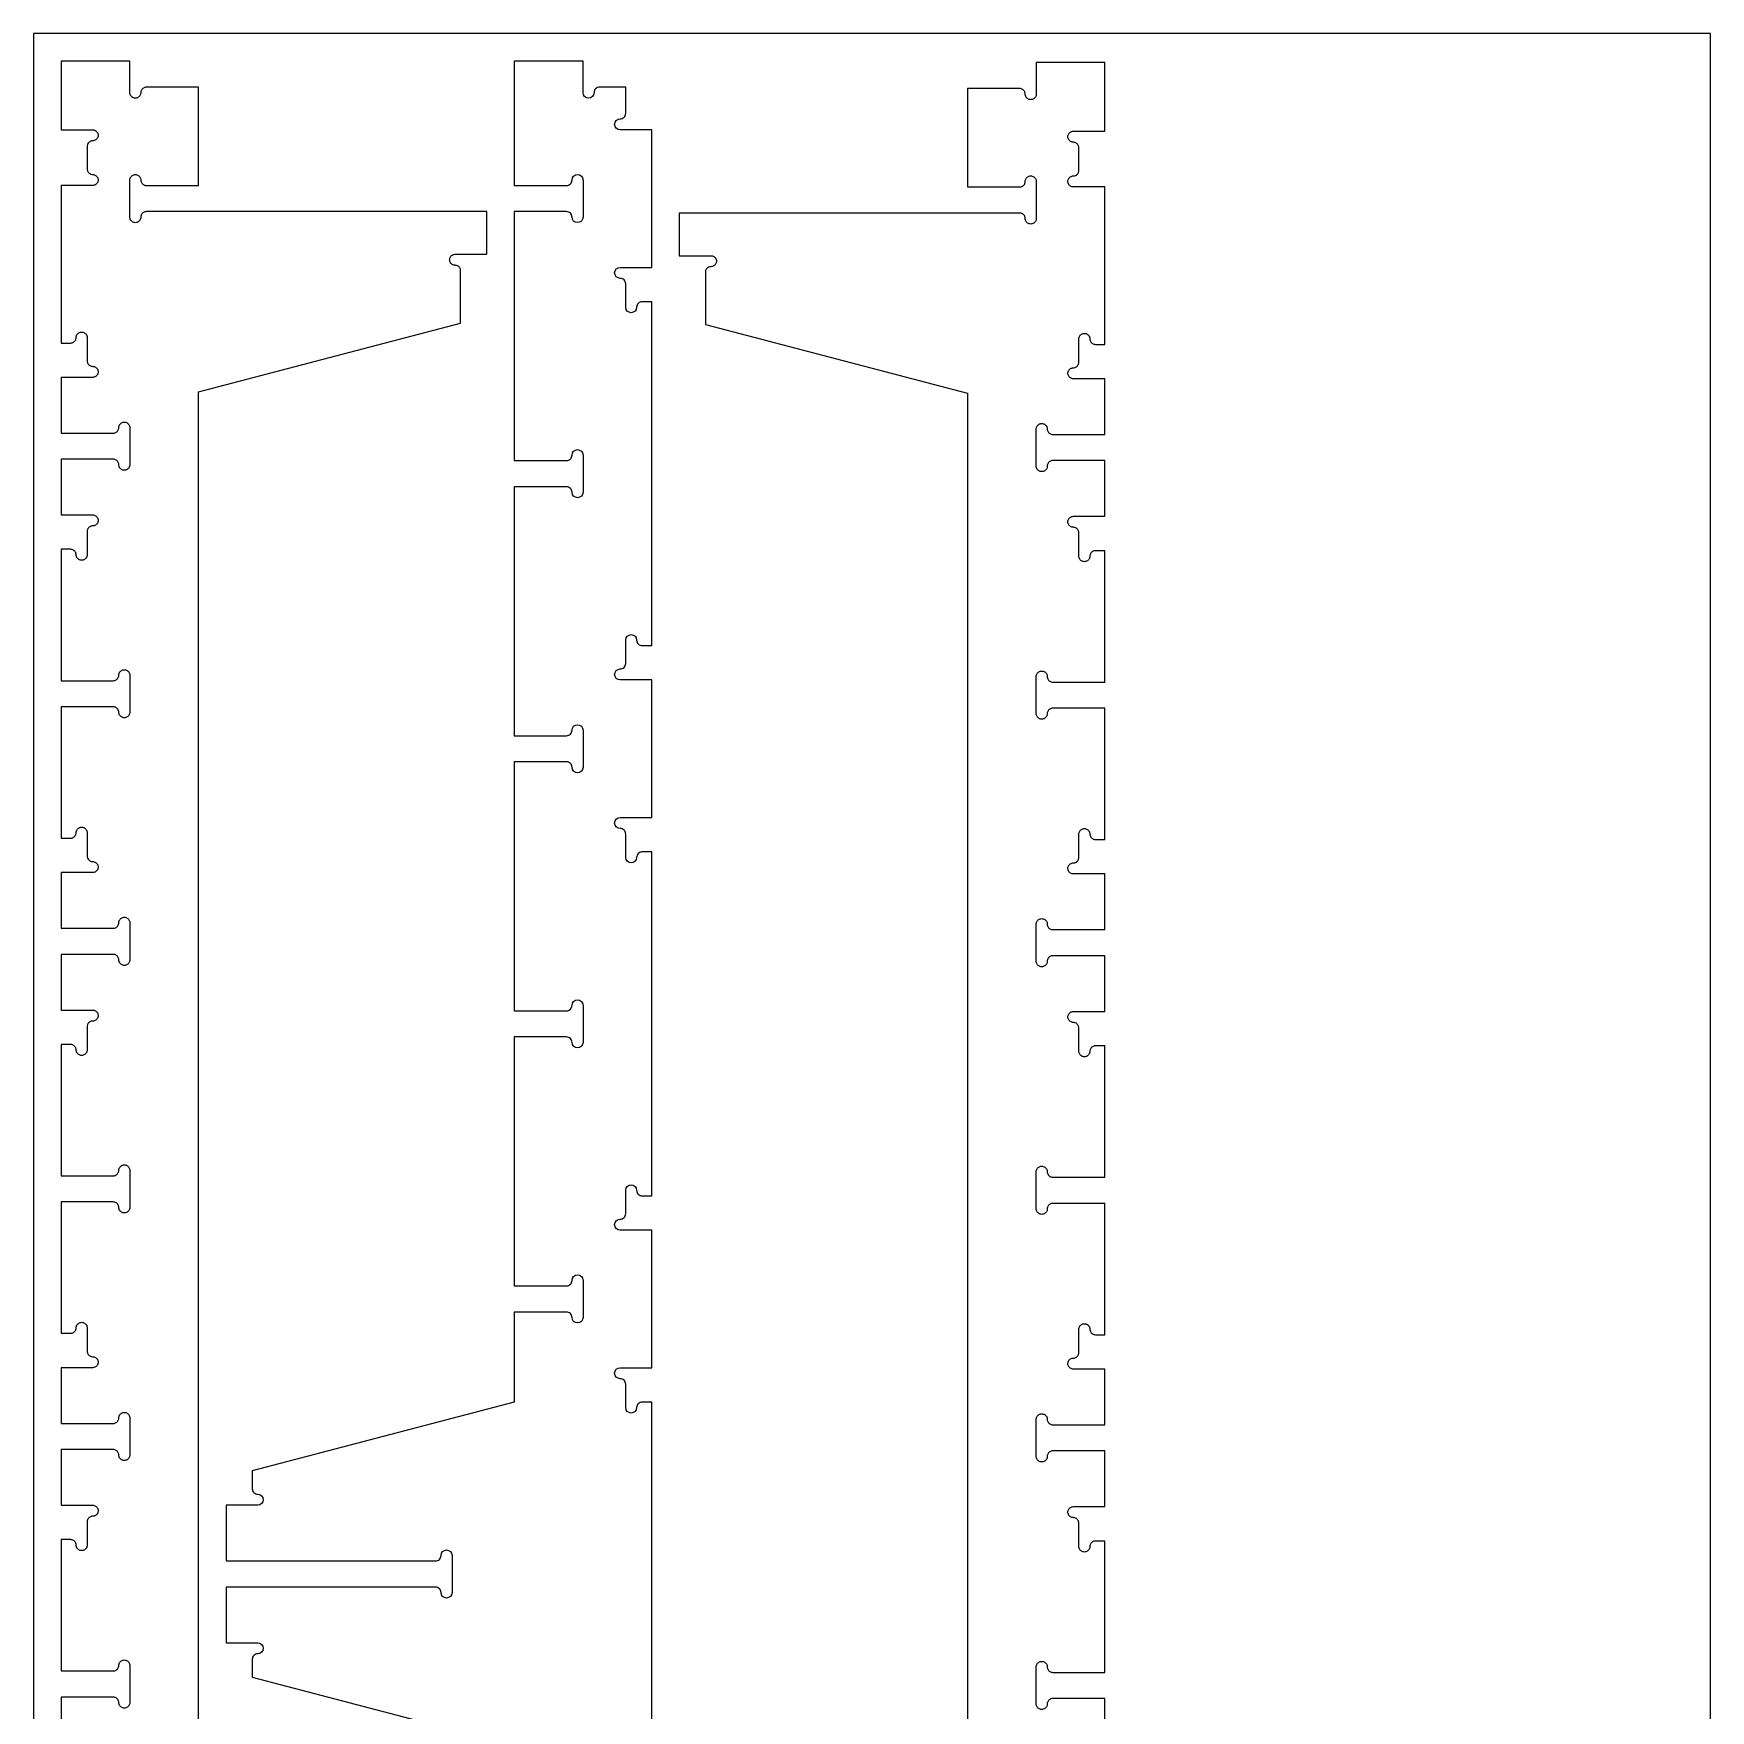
# Model space of a CAD drawing. Header units: inches. Extents: x -333 to -49, y -1653 to -1438.
# Drawn here: x -97.22 to -49.22, y -1486.43 to -1438.43 of the extents above; entities that cross this region are included whole.
import ezdxf

# ---------------------------------------------------------------- set-up
doc = ezdxf.new("R2010")
doc.units = ezdxf.units.IN
doc.header["$MEASUREMENT"] = 0
doc.layers.add('000_NOTES', color=6, linetype='Continuous')
doc.layers.add('CUT_THRU', color=7, linetype='Continuous')

msp = doc.modelspace()

# ---------------------------------------------------------------- linework, layer by layer
at = {"layer": 'CUT_THRU'}
for points in [[(-92.496, -1508.484), (-92.496, -1448.681), (-84.996, -1446.713), (-84.996, -1445.217), (-84.998, -1445.194), (-85.002, -1445.172), (-85.01, -1445.151), (-85.021, -1445.131), (-85.034, -1445.114), (-85.05, -1445.098), (-85.068, -1445.084), (-85.088, -1445.073), (-85.109, -1445.066), (-85.131, -1445.061), (-85.153, -1445.059), (-85.176, -1445.058), (-85.198, -1445.053), (-85.219, -1445.045), (-85.239, -1445.034), (-85.257, -1445.021), (-85.272, -1445.005), (-85.286, -1444.987), (-85.297, -1444.967), (-85.304, -1444.946), (-85.309, -1444.924), (-85.311, -1444.902), (-85.309, -1444.879), (-85.304, -1444.857), (-85.297, -1444.836), (-85.286, -1444.817), (-85.272, -1444.799), (-85.257, -1444.783), (-85.239, -1444.769), (-85.219, -1444.758), (-85.198, -1444.751), (-85.176, -1444.746), (-85.153, -1444.744), (-84.248, -1444.744), (-84.248, -1443.524), (-93.992, -1443.524), (-94.014, -1443.525), (-94.036, -1443.53), (-94.057, -1443.538), (-94.077, -1443.549), (-94.095, -1443.562), (-94.111, -1443.578), (-94.124, -1443.596), (-94.135, -1443.616), (-94.143, -1443.637), (-94.148, -1443.659), (-94.149, -1443.681), (-94.151, -1443.704), (-94.156, -1443.726), (-94.164, -1443.747), (-94.174, -1443.766), (-94.188, -1443.784), (-94.204, -1443.8), (-94.222, -1443.814), (-94.242, -1443.824), (-94.263, -1443.832), (-94.285, -1443.837), (-94.307, -1443.839), (-94.329, -1443.837), (-94.351, -1443.832), (-94.372, -1443.824), (-94.392, -1443.814), (-94.41, -1443.8), (-94.426, -1443.784), (-94.439, -1443.766), (-94.45, -1443.747), (-94.458, -1443.726), (-94.463, -1443.704), (-94.464, -1443.681), (-94.464, -1442.618), (-94.463, -1442.596), (-94.458, -1442.574), (-94.45, -1442.553), (-94.439, -1442.533), (-94.426, -1442.515), (-94.41, -1442.499), (-94.392, -1442.486), (-94.372, -1442.475), (-94.351, -1442.467), (-94.329, -1442.462), (-94.307, -1442.461), (-94.285, -1442.462), (-94.263, -1442.467), (-94.242, -1442.475), (-94.222, -1442.486), (-94.204, -1442.499), (-94.188, -1442.515), (-94.174, -1442.533), (-94.164, -1442.553), (-94.156, -1442.574), (-94.151, -1442.596), (-94.149, -1442.618), (-94.148, -1442.641), (-94.143, -1442.663), (-94.135, -1442.684), (-94.124, -1442.703), (-94.111, -1442.721), (-94.095, -1442.737), (-94.077, -1442.751), (-94.057, -1442.761), (-94.036, -1442.769), (-94.014, -1442.774), (-93.992, -1442.776), (-92.496, -1442.776), (-92.496, -1439.961), (-93.992, -1439.961), (-94.014, -1439.962), (-94.036, -1439.967), (-94.057, -1439.975), (-94.077, -1439.986), (-94.095, -1439.999), (-94.111, -1440.015), (-94.124, -1440.033), (-94.135, -1440.053), (-94.143, -1440.074), (-94.148, -1440.096), (-94.149, -1440.118), (-94.151, -1440.141), (-94.156, -1440.163), (-94.164, -1440.184), (-94.174, -1440.203), (-94.188, -1440.221), (-94.204, -1440.237), (-94.222, -1440.251), (-94.242, -1440.261), (-94.263, -1440.269), (-94.285, -1440.274), (-94.307, -1440.276), (-94.329, -1440.274), (-94.351, -1440.269), (-94.372, -1440.261), (-94.392, -1440.251), (-94.41, -1440.237), (-94.426, -1440.221), (-94.439, -1440.203), (-94.45, -1440.184), (-94.458, -1440.163), (-94.463, -1440.141), (-94.464, -1440.118), (-94.464, -1439.213), (-96.433, -1439.213), (-96.433, -1441.181), (-95.527, -1441.181), (-95.505, -1441.183), (-95.483, -1441.188), (-95.462, -1441.195), (-95.442, -1441.206), (-95.424, -1441.22), (-95.408, -1441.236), (-95.395, -1441.254), (-95.384, -1441.273), (-95.376, -1441.294), (-95.372, -1441.316), (-95.37, -1441.339), (-95.372, -1441.361), (-95.376, -1441.383), (-95.384, -1441.404), (-95.395, -1441.424), (-95.408, -1441.442), (-95.424, -1441.458), (-95.442, -1441.471), (-95.462, -1441.482), (-95.483, -1441.49), (-95.505, -1441.495), (-95.527, -1441.496), (-95.55, -1441.498), (-95.572, -1441.503), (-95.593, -1441.51), (-95.613, -1441.521), (-95.631, -1441.535), (-95.646, -1441.551), (-95.66, -1441.568), (-95.671, -1441.588), (-95.679, -1441.609), (-95.683, -1441.631), (-95.685, -1441.654), (-95.685, -1442.303), (-95.683, -1442.326), (-95.679, -1442.348), (-95.671, -1442.369), (-95.66, -1442.388), (-95.646, -1442.406), (-95.631, -1442.422), (-95.613, -1442.436), (-95.593, -1442.446), (-95.572, -1442.454), (-95.55, -1442.459), (-95.527, -1442.461), (-95.505, -1442.462), (-95.483, -1442.467), (-95.462, -1442.475), (-95.442, -1442.486), (-95.424, -1442.499), (-95.408, -1442.515), (-95.395, -1442.533), (-95.384, -1442.553), (-95.376, -1442.574), (-95.372, -1442.596), (-95.37, -1442.618), (-95.372, -1442.641), (-95.376, -1442.663), (-95.384, -1442.684), (-95.395, -1442.703), (-95.408, -1442.721), (-95.424, -1442.737), (-95.442, -1442.751), (-95.462, -1442.761), (-95.483, -1442.769), (-95.505, -1442.774), (-95.527, -1442.776), (-96.433, -1442.776), (-96.433, -1447.284), (-96.157, -1447.284), (-96.135, -1447.282), (-96.113, -1447.277), (-96.092, -1447.269), (-96.072, -1447.259), (-96.054, -1447.245), (-96.038, -1447.229), (-96.025, -1447.211), (-96.014, -1447.191), (-96.006, -1447.17), (-96.001, -1447.148), (-96, -1447.126), (-95.998, -1447.104), (-95.993, -1447.082), (-95.986, -1447.061), (-95.975, -1447.041), (-95.961, -1447.023), (-95.945, -1447.007), (-95.928, -1446.994), (-95.908, -1446.983), (-95.887, -1446.975), (-95.865, -1446.97), (-95.842, -1446.969), (-95.82, -1446.97), (-95.798, -1446.975), (-95.777, -1446.983), (-95.757, -1446.994), (-95.739, -1447.007), (-95.723, -1447.023), (-95.71, -1447.041), (-95.699, -1447.061), (-95.691, -1447.082), (-95.686, -1447.104), (-95.685, -1447.126), (-95.685, -1447.795), (-95.683, -1447.818), (-95.679, -1447.84), (-95.671, -1447.861), (-95.66, -1447.881), (-95.646, -1447.898), (-95.631, -1447.914), (-95.613, -1447.928), (-95.593, -1447.939), (-95.572, -1447.946), (-95.55, -1447.951), (-95.527, -1447.953), (-95.505, -1447.954), (-95.483, -1447.959), (-95.462, -1447.967), (-95.442, -1447.978), (-95.424, -1447.991), (-95.408, -1448.007), (-95.395, -1448.025), (-95.384, -1448.045), (-95.376, -1448.066), (-95.372, -1448.088), (-95.37, -1448.11), (-95.372, -1448.133), (-95.376, -1448.155), (-95.384, -1448.176), (-95.395, -1448.195), (-95.408, -1448.213), (-95.424, -1448.229), (-95.442, -1448.243), (-95.462, -1448.254), (-95.483, -1448.261), (-95.505, -1448.266), (-95.527, -1448.268), (-96.433, -1448.268), (-96.433, -1449.862), (-94.937, -1449.862), (-94.914, -1449.861), (-94.892, -1449.856), (-94.871, -1449.848), (-94.852, -1449.837), (-94.834, -1449.824), (-94.818, -1449.808), (-94.804, -1449.79), (-94.794, -1449.77), (-94.786, -1449.749), (-94.781, -1449.727), (-94.779, -1449.705), (-94.778, -1449.682), (-94.773, -1449.66), (-94.765, -1449.639), (-94.754, -1449.62), (-94.741, -1449.602), (-94.725, -1449.586), (-94.707, -1449.572), (-94.687, -1449.562), (-94.666, -1449.554), (-94.644, -1449.549), (-94.622, -1449.547), (-94.599, -1449.549), (-94.578, -1449.554), (-94.556, -1449.562), (-94.537, -1449.572), (-94.519, -1449.586), (-94.503, -1449.602), (-94.489, -1449.62), (-94.479, -1449.639), (-94.471, -1449.66), (-94.466, -1449.682), (-94.464, -1449.705), (-94.464, -1450.768), (-94.466, -1450.79), (-94.471, -1450.812), (-94.479, -1450.833), (-94.489, -1450.853), (-94.503, -1450.871), (-94.519, -1450.887), (-94.537, -1450.9), (-94.556, -1450.911), (-94.578, -1450.919), (-94.599, -1450.924), (-94.622, -1450.925), (-94.644, -1450.924), (-94.666, -1450.919), (-94.687, -1450.911), (-94.707, -1450.9), (-94.725, -1450.887), (-94.741, -1450.871), (-94.754, -1450.853), (-94.765, -1450.833), (-94.773, -1450.812), (-94.778, -1450.79), (-94.779, -1450.768), (-94.781, -1450.745), (-94.786, -1450.723), (-94.794, -1450.702), (-94.804, -1450.683), (-94.818, -1450.665), (-94.834, -1450.649), (-94.852, -1450.635), (-94.871, -1450.625), (-94.892, -1450.617), (-94.914, -1450.612), (-94.937, -1450.61), (-96.433, -1450.61), (-96.433, -1452.205), (-95.527, -1452.205), (-95.505, -1452.206), (-95.483, -1452.211), (-95.462, -1452.219), (-95.442, -1452.23), (-95.424, -1452.243), (-95.408, -1452.259), (-95.395, -1452.277), (-95.384, -1452.297), (-95.376, -1452.318), (-95.372, -1452.34), (-95.37, -1452.362), (-95.372, -1452.385), (-95.376, -1452.407), (-95.384, -1452.428), (-95.395, -1452.447), (-95.408, -1452.465), (-95.424, -1452.481), (-95.442, -1452.495), (-95.462, -1452.506), (-95.483, -1452.513), (-95.505, -1452.518), (-95.527, -1452.52), (-95.55, -1452.521), (-95.572, -1452.526), (-95.593, -1452.534), (-95.613, -1452.545), (-95.631, -1452.558), (-95.646, -1452.574), (-95.66, -1452.592), (-95.671, -1452.612), (-95.679, -1452.633), (-95.683, -1452.655), (-95.685, -1452.677), (-95.685, -1453.347), (-95.686, -1453.369), (-95.691, -1453.391), (-95.699, -1453.412), (-95.71, -1453.432), (-95.723, -1453.45), (-95.739, -1453.466), (-95.757, -1453.479), (-95.777, -1453.49), (-95.798, -1453.498), (-95.82, -1453.502), (-95.842, -1453.504), (-95.865, -1453.502), (-95.887, -1453.498), (-95.908, -1453.49), (-95.928, -1453.479), (-95.945, -1453.466), (-95.961, -1453.45), (-95.975, -1453.432), (-95.986, -1453.412), (-95.993, -1453.391), (-95.998, -1453.369), (-96, -1453.347), (-96.001, -1453.324), (-96.006, -1453.302), (-96.014, -1453.281), (-96.025, -1453.261), (-96.038, -1453.243), (-96.054, -1453.228), (-96.072, -1453.214), (-96.092, -1453.203), (-96.113, -1453.195), (-96.135, -1453.191), (-96.157, -1453.189), (-96.433, -1453.189), (-96.433, -1456.949), (-94.937, -1456.949), (-94.914, -1456.947), (-94.892, -1456.943), (-94.871, -1456.935), (-94.852, -1456.924), (-94.834, -1456.91), (-94.818, -1456.895), (-94.804, -1456.877), (-94.794, -1456.857), (-94.786, -1456.836), (-94.781, -1456.814), (-94.779, -1456.791), (-94.778, -1456.769), (-94.773, -1456.747), (-94.765, -1456.726), (-94.754, -1456.706), (-94.741, -1456.688), (-94.725, -1456.672), (-94.707, -1456.659), (-94.687, -1456.648), (-94.666, -1456.64), (-94.644, -1456.636), (-94.622, -1456.634), (-94.599, -1456.636), (-94.578, -1456.64), (-94.556, -1456.648), (-94.537, -1456.659), (-94.519, -1456.672), (-94.503, -1456.688), (-94.489, -1456.706), (-94.479, -1456.726), (-94.471, -1456.747), (-94.466, -1456.769), (-94.464, -1456.791), (-94.464, -1457.854), (-94.466, -1457.877), (-94.471, -1457.899), (-94.479, -1457.92), (-94.489, -1457.94), (-94.503, -1457.958), (-94.519, -1457.973), (-94.537, -1457.987), (-94.556, -1457.998), (-94.578, -1458.006), (-94.599, -1458.01), (-94.622, -1458.012), (-94.644, -1458.01), (-94.666, -1458.006), (-94.687, -1457.998), (-94.707, -1457.987), (-94.725, -1457.973), (-94.741, -1457.958), (-94.754, -1457.94), (-94.765, -1457.92), (-94.773, -1457.899), (-94.778, -1457.877), (-94.779, -1457.854), (-94.781, -1457.832), (-94.786, -1457.81), (-94.794, -1457.789), (-94.804, -1457.769), (-94.818, -1457.751), (-94.834, -1457.735), (-94.852, -1457.722), (-94.871, -1457.711), (-94.892, -1457.703), (-94.914, -1457.699), (-94.937, -1457.697), (-96.433, -1457.697), (-96.433, -1461.457), (-96.157, -1461.457), (-96.135, -1461.455), (-96.113, -1461.45), (-96.092, -1461.443), (-96.072, -1461.432), (-96.054, -1461.418), (-96.038, -1461.402), (-96.025, -1461.384), (-96.014, -1461.365), (-96.006, -1461.344), (-96.001, -1461.322), (-96, -1461.299), (-95.998, -1461.277), (-95.993, -1461.255), (-95.986, -1461.234), (-95.975, -1461.214), (-95.961, -1461.196), (-95.945, -1461.18), (-95.928, -1461.167), (-95.908, -1461.156), (-95.887, -1461.148), (-95.865, -1461.143), (-95.842, -1461.142), (-95.82, -1461.143), (-95.798, -1461.148), (-95.777, -1461.156), (-95.757, -1461.167), (-95.739, -1461.18), (-95.723, -1461.196), (-95.71, -1461.214), (-95.699, -1461.234), (-95.691, -1461.255), (-95.686, -1461.277), (-95.685, -1461.299), (-95.685, -1461.969), (-95.683, -1461.991), (-95.679, -1462.013), (-95.671, -1462.034), (-95.66, -1462.054), (-95.646, -1462.072), (-95.631, -1462.088), (-95.613, -1462.101), (-95.593, -1462.112), (-95.572, -1462.12), (-95.55, -1462.124), (-95.527, -1462.126), (-95.505, -1462.128), (-95.483, -1462.132), (-95.462, -1462.14), (-95.442, -1462.151), (-95.424, -1462.165), (-95.408, -1462.18), (-95.395, -1462.198), (-95.384, -1462.218), (-95.376, -1462.239), (-95.372, -1462.261), (-95.37, -1462.284), (-95.372, -1462.306), (-95.376, -1462.328), (-95.384, -1462.349), (-95.395, -1462.369), (-95.408, -1462.387), (-95.424, -1462.403), (-95.442, -1462.416), (-95.462, -1462.427), (-95.483, -1462.435), (-95.505, -1462.439), (-95.527, -1462.441), (-96.433, -1462.441), (-96.433, -1464.036), (-94.937, -1464.036), (-94.914, -1464.034), (-94.892, -1464.029), (-94.871, -1464.021), (-94.852, -1464.011), (-94.834, -1463.997), (-94.818, -1463.981), (-94.804, -1463.963), (-94.794, -1463.943), (-94.786, -1463.922), (-94.781, -1463.9), (-94.779, -1463.878), (-94.778, -1463.856), (-94.773, -1463.834), (-94.765, -1463.813), (-94.754, -1463.793), (-94.741, -1463.775), (-94.725, -1463.759), (-94.707, -1463.746), (-94.687, -1463.735), (-94.666, -1463.727), (-94.644, -1463.722), (-94.622, -1463.721), (-94.599, -1463.722), (-94.578, -1463.727), (-94.556, -1463.735), (-94.537, -1463.746), (-94.519, -1463.759), (-94.503, -1463.775), (-94.489, -1463.793), (-94.479, -1463.813), (-94.471, -1463.834), (-94.466, -1463.856), (-94.464, -1463.878), (-94.464, -1464.941), (-94.466, -1464.963), (-94.471, -1464.985), (-94.479, -1465.006), (-94.489, -1465.026), (-94.503, -1465.044), (-94.519, -1465.06), (-94.537, -1465.074), (-94.556, -1465.084), (-94.578, -1465.092), (-94.599, -1465.097), (-94.622, -1465.099), (-94.644, -1465.097), (-94.666, -1465.092), (-94.687, -1465.084), (-94.707, -1465.074), (-94.725, -1465.06), (-94.741, -1465.044), (-94.754, -1465.026), (-94.765, -1465.006), (-94.773, -1464.985), (-94.778, -1464.963), (-94.779, -1464.941), (-94.781, -1464.919), (-94.786, -1464.897), (-94.794, -1464.876), (-94.804, -1464.856), (-94.818, -1464.838), (-94.834, -1464.822), (-94.852, -1464.809), (-94.871, -1464.798), (-94.892, -1464.79), (-94.914, -1464.785), (-94.937, -1464.784), (-96.433, -1464.784), (-96.433, -1466.378), (-95.527, -1466.378), (-95.505, -1466.38), (-95.483, -1466.384), (-95.462, -1466.392), (-95.442, -1466.403), (-95.424, -1466.417), (-95.408, -1466.432), (-95.395, -1466.45), (-95.384, -1466.47), (-95.376, -1466.491), (-95.372, -1466.513), (-95.37, -1466.536), (-95.372, -1466.558), (-95.376, -1466.58), (-95.384, -1466.601), (-95.395, -1466.621), (-95.408, -1466.639), (-95.424, -1466.655), (-95.442, -1466.668), (-95.462, -1466.679), (-95.483, -1466.687), (-95.505, -1466.691), (-95.527, -1466.693), (-95.55, -1466.695), (-95.572, -1466.699), (-95.593, -1466.707), (-95.613, -1466.718), (-95.631, -1466.731), (-95.646, -1466.747), (-95.66, -1466.765), (-95.671, -1466.785), (-95.679, -1466.806), (-95.683, -1466.828), (-95.685, -1466.85), (-95.685, -1467.52), (-95.686, -1467.542), (-95.691, -1467.564), (-95.699, -1467.585), (-95.71, -1467.605), (-95.723, -1467.623), (-95.739, -1467.639), (-95.757, -1467.652), (-95.777, -1467.663), (-95.798, -1467.671), (-95.82, -1467.676), (-95.842, -1467.677), (-95.865, -1467.676), (-95.887, -1467.671), (-95.908, -1467.663), (-95.928, -1467.652), (-95.945, -1467.639), (-95.961, -1467.623), (-95.975, -1467.605), (-95.986, -1467.585), (-95.993, -1467.564), (-95.998, -1467.542), (-96, -1467.52), (-96.001, -1467.497), (-96.006, -1467.475), (-96.014, -1467.454), (-96.025, -1467.435), (-96.038, -1467.417), (-96.054, -1467.401), (-96.072, -1467.387), (-96.092, -1467.377), (-96.113, -1467.369), (-96.135, -1467.364), (-96.157, -1467.362), (-96.433, -1467.362), (-96.433, -1471.122), (-94.937, -1471.122), (-94.914, -1471.121), (-94.892, -1471.116), (-94.871, -1471.108), (-94.852, -1471.097), (-94.834, -1471.084), (-94.818, -1471.068), (-94.804, -1471.05), (-94.794, -1471.03), (-94.786, -1471.009), (-94.781, -1470.987), (-94.779, -1470.965), (-94.778, -1470.942), (-94.773, -1470.92), (-94.765, -1470.899), (-94.754, -1470.88), (-94.741, -1470.862), (-94.725, -1470.846), (-94.707, -1470.832), (-94.687, -1470.821), (-94.666, -1470.814), (-94.644, -1470.809), (-94.622, -1470.807), (-94.599, -1470.809), (-94.578, -1470.814), (-94.556, -1470.821), (-94.537, -1470.832), (-94.519, -1470.846), (-94.503, -1470.862), (-94.489, -1470.88), (-94.479, -1470.899), (-94.471, -1470.92), (-94.466, -1470.942), (-94.464, -1470.965), (-94.464, -1472.028), (-94.466, -1472.05), (-94.471, -1472.072), (-94.479, -1472.093), (-94.489, -1472.113), (-94.503, -1472.131), (-94.519, -1472.147), (-94.537, -1472.16), (-94.556, -1472.171), (-94.578, -1472.179), (-94.599, -1472.184), (-94.622, -1472.185), (-94.644, -1472.184), (-94.666, -1472.179), (-94.687, -1472.171), (-94.707, -1472.16), (-94.725, -1472.147), (-94.741, -1472.131), (-94.754, -1472.113), (-94.765, -1472.093), (-94.773, -1472.072), (-94.778, -1472.05), (-94.779, -1472.028), (-94.781, -1472.005), (-94.786, -1471.983), (-94.794, -1471.962), (-94.804, -1471.943), (-94.818, -1471.925), (-94.834, -1471.909), (-94.852, -1471.895), (-94.871, -1471.884), (-94.892, -1471.877), (-94.914, -1471.872), (-94.937, -1471.87), (-96.433, -1471.87), (-96.433, -1475.63), (-96.157, -1475.63), (-96.135, -1475.628), (-96.113, -1475.624), (-96.092, -1475.616), (-96.072, -1475.605), (-96.054, -1475.592), (-96.038, -1475.576), (-96.025, -1475.558), (-96.014, -1475.538), (-96.006, -1475.517), (-96.001, -1475.495), (-96, -1475.473), (-95.998, -1475.45), (-95.993, -1475.428), (-95.986, -1475.407), (-95.975, -1475.387), (-95.961, -1475.369), (-95.945, -1475.354), (-95.928, -1475.34), (-95.908, -1475.329), (-95.887, -1475.321), (-95.865, -1475.317), (-95.842, -1475.315), (-95.82, -1475.317), (-95.798, -1475.321), (-95.777, -1475.329), (-95.757, -1475.34), (-95.739, -1475.354), (-95.723, -1475.369), (-95.71, -1475.387), (-95.699, -1475.407), (-95.691, -1475.428), (-95.686, -1475.45), (-95.685, -1475.473), (-95.685, -1476.142), (-95.683, -1476.164), (-95.679, -1476.186), (-95.671, -1476.207), (-95.66, -1476.227), (-95.646, -1476.245), (-95.631, -1476.261), (-95.613, -1476.274), (-95.593, -1476.285), (-95.572, -1476.293), (-95.55, -1476.298), (-95.527, -1476.299), (-95.505, -1476.301), (-95.483, -1476.306), (-95.462, -1476.314), (-95.442, -1476.324), (-95.424, -1476.338), (-95.408, -1476.354), (-95.395, -1476.372), (-95.384, -1476.391), (-95.376, -1476.412), (-95.372, -1476.434), (-95.37, -1476.457), (-95.372, -1476.479), (-95.376, -1476.501), (-95.384, -1476.522), (-95.395, -1476.542), (-95.408, -1476.56), (-95.424, -1476.576), (-95.442, -1476.589), (-95.462, -1476.6), (-95.483, -1476.608), (-95.505, -1476.613), (-95.527, -1476.614), (-96.433, -1476.614), (-96.433, -1478.209), (-94.937, -1478.209), (-94.914, -1478.207), (-94.892, -1478.202), (-94.871, -1478.195), (-94.852, -1478.184), (-94.834, -1478.17), (-94.818, -1478.154), (-94.804, -1478.136), (-94.794, -1478.117), (-94.786, -1478.096), (-94.781, -1478.074), (-94.779, -1478.051), (-94.778, -1478.029), (-94.773, -1478.007), (-94.765, -1477.986), (-94.754, -1477.966), (-94.741, -1477.948), (-94.725, -1477.932), (-94.707, -1477.919), (-94.687, -1477.908), (-94.666, -1477.9), (-94.644, -1477.895), (-94.622, -1477.894), (-94.599, -1477.895), (-94.578, -1477.9), (-94.556, -1477.908), (-94.537, -1477.919), (-94.519, -1477.932), (-94.503, -1477.948), (-94.489, -1477.966), (-94.479, -1477.986), (-94.471, -1478.007), (-94.466, -1478.029), (-94.464, -1478.051), (-94.464, -1479.114), (-94.466, -1479.137), (-94.471, -1479.159), (-94.479, -1479.18), (-94.489, -1479.199), (-94.503, -1479.217), (-94.519, -1479.233), (-94.537, -1479.247), (-94.556, -1479.258), (-94.578, -1479.265), (-94.599, -1479.27), (-94.622, -1479.272), (-94.644, -1479.27), (-94.666, -1479.265), (-94.687, -1479.258), (-94.707, -1479.247), (-94.725, -1479.233), (-94.741, -1479.217), (-94.754, -1479.199), (-94.765, -1479.18), (-94.773, -1479.159), (-94.778, -1479.137), (-94.779, -1479.114), (-94.781, -1479.092), (-94.786, -1479.07), (-94.794, -1479.049), (-94.804, -1479.029), (-94.818, -1479.011), (-94.834, -1478.995), (-94.852, -1478.982), (-94.871, -1478.971), (-94.892, -1478.963), (-94.914, -1478.958), (-94.937, -1478.957), (-96.433, -1478.957), (-96.433, -1480.551), (-95.527, -1480.551), (-95.505, -1480.553), (-95.483, -1480.558), (-95.462, -1480.566), (-95.442, -1480.576), (-95.424, -1480.59), (-95.408, -1480.606), (-95.395, -1480.624), (-95.384, -1480.643), (-95.376, -1480.664), (-95.372, -1480.686), (-95.37, -1480.709), (-95.372, -1480.731), (-95.376, -1480.753), (-95.384, -1480.774), (-95.395, -1480.794), (-95.408, -1480.812), (-95.424, -1480.828), (-95.442, -1480.841), (-95.462, -1480.852), (-95.483, -1480.86), (-95.505, -1480.865), (-95.527, -1480.866), (-95.55, -1480.868), (-95.572, -1480.873), (-95.593, -1480.88), (-95.613, -1480.891), (-95.631, -1480.905), (-95.646, -1480.921), (-95.66, -1480.939), (-95.671, -1480.958), (-95.679, -1480.979), (-95.683, -1481.001), (-95.685, -1481.024), (-95.685, -1481.693), (-95.686, -1481.715), (-95.691, -1481.737), (-95.699, -1481.758), (-95.71, -1481.778), (-95.723, -1481.796), (-95.739, -1481.812), (-95.757, -1481.825), (-95.777, -1481.836), (-95.798, -1481.844), (-95.82, -1481.849), (-95.842, -1481.85), (-95.865, -1481.849), (-95.887, -1481.844), (-95.908, -1481.836), (-95.928, -1481.825), (-95.945, -1481.812), (-95.961, -1481.796), (-95.975, -1481.778), (-95.986, -1481.758), (-95.993, -1481.737), (-95.998, -1481.715), (-96, -1481.693), (-96.001, -1481.671), (-96.006, -1481.649), (-96.014, -1481.628), (-96.025, -1481.608), (-96.038, -1481.59), (-96.054, -1481.574), (-96.072, -1481.561), (-96.092, -1481.55), (-96.113, -1481.542), (-96.135, -1481.537), (-96.157, -1481.536), (-96.433, -1481.536), (-96.433, -1485.295), (-94.937, -1485.295), (-94.914, -1485.294), (-94.892, -1485.289), (-94.871, -1485.281), (-94.852, -1485.27), (-94.834, -1485.257), (-94.818, -1485.241), (-94.804, -1485.223), (-94.794, -1485.203), (-94.786, -1485.182), (-94.781, -1485.16), (-94.779, -1485.138), (-94.778, -1485.115), (-94.773, -1485.094), (-94.765, -1485.072), (-94.754, -1485.053), (-94.741, -1485.035), (-94.725, -1485.019), (-94.707, -1485.005), (-94.687, -1484.995), (-94.666, -1484.987), (-94.644, -1484.982), (-94.622, -1484.98), (-94.599, -1484.982), (-94.578, -1484.987), (-94.556, -1484.995), (-94.537, -1485.005), (-94.519, -1485.019), (-94.503, -1485.035), (-94.489, -1485.053), (-94.479, -1485.072), (-94.471, -1485.094), (-94.466, -1485.115), (-94.464, -1485.138), (-94.464, -1486.201), (-94.466, -1486.223), (-94.471, -1486.245), (-94.479, -1486.266), (-94.489, -1486.286), (-94.503, -1486.304), (-94.519, -1486.32), (-94.537, -1486.333), (-94.556, -1486.344), (-94.578, -1486.352), (-94.599, -1486.357), (-94.622, -1486.358), (-94.644, -1486.357), (-94.666, -1486.352), (-94.687, -1486.344), (-94.707, -1486.333), (-94.725, -1486.32), (-94.741, -1486.304), (-94.754, -1486.286), (-94.765, -1486.266), (-94.773, -1486.245), (-94.778, -1486.223), (-94.779, -1486.201), (-94.781, -1486.178), (-94.786, -1486.157), (-94.794, -1486.135), (-94.804, -1486.116), (-94.818, -1486.098), (-94.834, -1486.082), (-94.852, -1486.068), (-94.871, -1486.058), (-94.892, -1486.05), (-94.914, -1486.045), (-94.937, -1486.043), (-96.433, -1486.043), (-96.433, -1489.803)], [(-66.551, -1489.843), (-66.551, -1486.083), (-68.047, -1486.083), (-68.07, -1486.084), (-68.091, -1486.089), (-68.113, -1486.097), (-68.132, -1486.108), (-68.15, -1486.121), (-68.166, -1486.137), (-68.18, -1486.155), (-68.19, -1486.175), (-68.198, -1486.196), (-68.203, -1486.218), (-68.205, -1486.24), (-68.206, -1486.263), (-68.211, -1486.285), (-68.219, -1486.306), (-68.23, -1486.325), (-68.243, -1486.343), (-68.259, -1486.359), (-68.277, -1486.373), (-68.297, -1486.383), (-68.318, -1486.391), (-68.34, -1486.396), (-68.362, -1486.398), (-68.384, -1486.396), (-68.406, -1486.391), (-68.427, -1486.383), (-68.447, -1486.373), (-68.465, -1486.359), (-68.481, -1486.343), (-68.495, -1486.325), (-68.505, -1486.306), (-68.513, -1486.285), (-68.518, -1486.263), (-68.52, -1486.24), (-68.52, -1485.177), (-68.518, -1485.155), (-68.513, -1485.133), (-68.505, -1485.112), (-68.495, -1485.092), (-68.481, -1485.074), (-68.465, -1485.058), (-68.447, -1485.045), (-68.427, -1485.034), (-68.406, -1485.026), (-68.384, -1485.021), (-68.362, -1485.02), (-68.34, -1485.021), (-68.318, -1485.026), (-68.297, -1485.034), (-68.277, -1485.045), (-68.259, -1485.058), (-68.243, -1485.074), (-68.23, -1485.092), (-68.219, -1485.112), (-68.211, -1485.133), (-68.206, -1485.155), (-68.205, -1485.177), (-68.203, -1485.2), (-68.198, -1485.222), (-68.19, -1485.243), (-68.18, -1485.262), (-68.166, -1485.28), (-68.15, -1485.296), (-68.132, -1485.31), (-68.113, -1485.321), (-68.091, -1485.328), (-68.07, -1485.333), (-68.047, -1485.335), (-66.551, -1485.335), (-66.551, -1481.575), (-66.827, -1481.575), (-66.849, -1481.576), (-66.871, -1481.581), (-66.892, -1481.589), (-66.912, -1481.6), (-66.93, -1481.613), (-66.946, -1481.629), (-66.959, -1481.647), (-66.97, -1481.667), (-66.978, -1481.688), (-66.982, -1481.71), (-66.984, -1481.732), (-66.986, -1481.755), (-66.99, -1481.777), (-66.998, -1481.798), (-67.009, -1481.818), (-67.023, -1481.836), (-67.038, -1481.851), (-67.056, -1481.865), (-67.076, -1481.876), (-67.097, -1481.883), (-67.119, -1481.888), (-67.142, -1481.89), (-67.164, -1481.888), (-67.186, -1481.883), (-67.207, -1481.876), (-67.227, -1481.865), (-67.245, -1481.851), (-67.261, -1481.836), (-67.274, -1481.818), (-67.285, -1481.798), (-67.293, -1481.777), (-67.297, -1481.755), (-67.299, -1481.732), (-67.299, -1481.063), (-67.301, -1481.041), (-67.305, -1481.019), (-67.313, -1480.998), (-67.324, -1480.978), (-67.338, -1480.96), (-67.353, -1480.944), (-67.371, -1480.931), (-67.391, -1480.92), (-67.412, -1480.912), (-67.434, -1480.907), (-67.457, -1480.906), (-67.479, -1480.904), (-67.501, -1480.899), (-67.522, -1480.891), (-67.542, -1480.881), (-67.56, -1480.867), (-67.576, -1480.851), (-67.589, -1480.833), (-67.6, -1480.814), (-67.608, -1480.792), (-67.612, -1480.771), (-67.614, -1480.748), (-67.612, -1480.726), (-67.608, -1480.704), (-67.6, -1480.683), (-67.589, -1480.663), (-67.576, -1480.645), (-67.56, -1480.629), (-67.542, -1480.616), (-67.522, -1480.605), (-67.501, -1480.597), (-67.479, -1480.592), (-67.457, -1480.591), (-66.551, -1480.591), (-66.551, -1478.996), (-68.047, -1478.996), (-68.07, -1478.998), (-68.091, -1479.003), (-68.113, -1479.01), (-68.132, -1479.021), (-68.15, -1479.035), (-68.166, -1479.051), (-68.18, -1479.068), (-68.19, -1479.088), (-68.198, -1479.109), (-68.203, -1479.131), (-68.205, -1479.154), (-68.206, -1479.176), (-68.211, -1479.198), (-68.219, -1479.219), (-68.23, -1479.239), (-68.243, -1479.257), (-68.259, -1479.273), (-68.277, -1479.286), (-68.297, -1479.297), (-68.318, -1479.305), (-68.34, -1479.31), (-68.362, -1479.311), (-68.384, -1479.31), (-68.406, -1479.305), (-68.427, -1479.297), (-68.447, -1479.286), (-68.465, -1479.273), (-68.481, -1479.257), (-68.495, -1479.239), (-68.505, -1479.219), (-68.513, -1479.198), (-68.518, -1479.176), (-68.52, -1479.154), (-68.52, -1478.091), (-68.518, -1478.068), (-68.513, -1478.046), (-68.505, -1478.025), (-68.495, -1478.006), (-68.481, -1477.988), (-68.465, -1477.972), (-68.447, -1477.958), (-68.427, -1477.947), (-68.406, -1477.94), (-68.384, -1477.935), (-68.362, -1477.933), (-68.34, -1477.935), (-68.318, -1477.94), (-68.297, -1477.947), (-68.277, -1477.958), (-68.259, -1477.972), (-68.243, -1477.988), (-68.23, -1478.006), (-68.219, -1478.025), (-68.211, -1478.046), (-68.206, -1478.068), (-68.205, -1478.091), (-68.203, -1478.113), (-68.198, -1478.135), (-68.19, -1478.156), (-68.18, -1478.176), (-68.166, -1478.194), (-68.15, -1478.21), (-68.132, -1478.223), (-68.113, -1478.234), (-68.091, -1478.242), (-68.07, -1478.247), (-68.047, -1478.248), (-66.551, -1478.248), (-66.551, -1476.654), (-67.457, -1476.654), (-67.479, -1476.652), (-67.501, -1476.647), (-67.522, -1476.639), (-67.542, -1476.629), (-67.56, -1476.615), (-67.576, -1476.599), (-67.589, -1476.581), (-67.6, -1476.562), (-67.608, -1476.541), (-67.612, -1476.519), (-67.614, -1476.496), (-67.612, -1476.474), (-67.608, -1476.452), (-67.6, -1476.431), (-67.589, -1476.411), (-67.576, -1476.393), (-67.56, -1476.377), (-67.542, -1476.364), (-67.522, -1476.353), (-67.501, -1476.345), (-67.479, -1476.34), (-67.457, -1476.339), (-67.434, -1476.337), (-67.412, -1476.332), (-67.391, -1476.324), (-67.371, -1476.314), (-67.353, -1476.3), (-67.338, -1476.284), (-67.324, -1476.266), (-67.313, -1476.247), (-67.305, -1476.226), (-67.301, -1476.204), (-67.299, -1476.181), (-67.299, -1475.512), (-67.297, -1475.489), (-67.293, -1475.468), (-67.285, -1475.446), (-67.274, -1475.427), (-67.261, -1475.409), (-67.245, -1475.393), (-67.227, -1475.379), (-67.207, -1475.369), (-67.186, -1475.361), (-67.164, -1475.356), (-67.142, -1475.354), (-67.119, -1475.356), (-67.097, -1475.361), (-67.076, -1475.369), (-67.056, -1475.379), (-67.038, -1475.393), (-67.023, -1475.409), (-67.009, -1475.427), (-66.998, -1475.446), (-66.99, -1475.468), (-66.986, -1475.489), (-66.984, -1475.512), (-66.982, -1475.534), (-66.978, -1475.556), (-66.97, -1475.577), (-66.959, -1475.597), (-66.946, -1475.615), (-66.93, -1475.631), (-66.912, -1475.644), (-66.892, -1475.655), (-66.871, -1475.663), (-66.849, -1475.668), (-66.827, -1475.669), (-66.551, -1475.669), (-66.551, -1471.91), (-68.047, -1471.91), (-68.07, -1471.911), (-68.091, -1471.916), (-68.113, -1471.924), (-68.132, -1471.935), (-68.15, -1471.948), (-68.166, -1471.964), (-68.18, -1471.982), (-68.19, -1472.002), (-68.198, -1472.023), (-68.203, -1472.045), (-68.205, -1472.067), (-68.206, -1472.089), (-68.211, -1472.111), (-68.219, -1472.132), (-68.23, -1472.152), (-68.243, -1472.17), (-68.259, -1472.186), (-68.277, -1472.2), (-68.297, -1472.21), (-68.318, -1472.218), (-68.34, -1472.223), (-68.362, -1472.225), (-68.384, -1472.223), (-68.406, -1472.218), (-68.427, -1472.21), (-68.447, -1472.2), (-68.465, -1472.186), (-68.481, -1472.17), (-68.495, -1472.152), (-68.505, -1472.132), (-68.513, -1472.111), (-68.518, -1472.089), (-68.52, -1472.067), (-68.52, -1471.004), (-68.518, -1470.982), (-68.513, -1470.96), (-68.505, -1470.939), (-68.495, -1470.919), (-68.481, -1470.901), (-68.465, -1470.885), (-68.447, -1470.872), (-68.427, -1470.861), (-68.406, -1470.853), (-68.384, -1470.848), (-68.362, -1470.847), (-68.34, -1470.848), (-68.318, -1470.853), (-68.297, -1470.861), (-68.277, -1470.872), (-68.259, -1470.885), (-68.243, -1470.901), (-68.23, -1470.919), (-68.219, -1470.939), (-68.211, -1470.96), (-68.206, -1470.982), (-68.205, -1471.004), (-68.203, -1471.026), (-68.198, -1471.048), (-68.19, -1471.069), (-68.18, -1471.089), (-68.166, -1471.107), (-68.15, -1471.123), (-68.132, -1471.137), (-68.113, -1471.147), (-68.091, -1471.155), (-68.07, -1471.16), (-68.047, -1471.162), (-66.551, -1471.162), (-66.551, -1467.402), (-66.827, -1467.402), (-66.849, -1467.403), (-66.871, -1467.408), (-66.892, -1467.416), (-66.912, -1467.427), (-66.93, -1467.44), (-66.946, -1467.456), (-66.959, -1467.474), (-66.97, -1467.494), (-66.978, -1467.515), (-66.982, -1467.537), (-66.984, -1467.559), (-66.986, -1467.582), (-66.99, -1467.604), (-66.998, -1467.625), (-67.009, -1467.644), (-67.023, -1467.662), (-67.038, -1467.678), (-67.056, -1467.692), (-67.076, -1467.702), (-67.097, -1467.71), (-67.119, -1467.715), (-67.142, -1467.717), (-67.164, -1467.715), (-67.186, -1467.71), (-67.207, -1467.702), (-67.227, -1467.692), (-67.245, -1467.678), (-67.261, -1467.662), (-67.274, -1467.644), (-67.285, -1467.625), (-67.293, -1467.604), (-67.297, -1467.582), (-67.299, -1467.559), (-67.299, -1466.89), (-67.301, -1466.867), (-67.305, -1466.845), (-67.313, -1466.824), (-67.324, -1466.805), (-67.338, -1466.787), (-67.353, -1466.771), (-67.371, -1466.757), (-67.391, -1466.747), (-67.412, -1466.739), (-67.434, -1466.734), (-67.457, -1466.732), (-67.479, -1466.731), (-67.501, -1466.726), (-67.522, -1466.718), (-67.542, -1466.707), (-67.56, -1466.694), (-67.576, -1466.678), (-67.589, -1466.66), (-67.6, -1466.64), (-67.608, -1466.619), (-67.612, -1466.597), (-67.614, -1466.575), (-67.612, -1466.552), (-67.608, -1466.531), (-67.6, -1466.509), (-67.589, -1466.49), (-67.576, -1466.472), (-67.56, -1466.456), (-67.542, -1466.442), (-67.522, -1466.432), (-67.501, -1466.424), (-67.479, -1466.419), (-67.457, -1466.417), (-66.551, -1466.417), (-66.551, -1464.823), (-68.047, -1464.823), (-68.07, -1464.825), (-68.091, -1464.829), (-68.113, -1464.837), (-68.132, -1464.848), (-68.15, -1464.861), (-68.166, -1464.877), (-68.18, -1464.895), (-68.19, -1464.915), (-68.198, -1464.936), (-68.203, -1464.958), (-68.205, -1464.98), (-68.206, -1465.003), (-68.211, -1465.025), (-68.219, -1465.046), (-68.23, -1465.066), (-68.243, -1465.084), (-68.259, -1465.099), (-68.277, -1465.113), (-68.297, -1465.124), (-68.318, -1465.132), (-68.34, -1465.136), (-68.362, -1465.138), (-68.384, -1465.136), (-68.406, -1465.132), (-68.427, -1465.124), (-68.447, -1465.113), (-68.465, -1465.099), (-68.481, -1465.084), (-68.495, -1465.066), (-68.505, -1465.046), (-68.513, -1465.025), (-68.518, -1465.003), (-68.52, -1464.98), (-68.52, -1463.917), (-68.518, -1463.895), (-68.513, -1463.873), (-68.505, -1463.852), (-68.495, -1463.832), (-68.481, -1463.814), (-68.465, -1463.798), (-68.447, -1463.785), (-68.427, -1463.774), (-68.406, -1463.766), (-68.384, -1463.762), (-68.362, -1463.76), (-68.34, -1463.762), (-68.318, -1463.766), (-68.297, -1463.774), (-68.277, -1463.785), (-68.259, -1463.798), (-68.243, -1463.814), (-68.23, -1463.832), (-68.219, -1463.852), (-68.211, -1463.873), (-68.206, -1463.895), (-68.205, -1463.917), (-68.203, -1463.94), (-68.198, -1463.962), (-68.19, -1463.983), (-68.18, -1464.003), (-68.166, -1464.021), (-68.15, -1464.036), (-68.132, -1464.05), (-68.113, -1464.061), (-68.091, -1464.069), (-68.07, -1464.073), (-68.047, -1464.075), (-66.551, -1464.075), (-66.551, -1462.48), (-67.457, -1462.48), (-67.479, -1462.479), (-67.501, -1462.474), (-67.522, -1462.466), (-67.542, -1462.455), (-67.56, -1462.442), (-67.576, -1462.426), (-67.589, -1462.408), (-67.6, -1462.388), (-67.608, -1462.367), (-67.612, -1462.345), (-67.614, -1462.323), (-67.612, -1462.301), (-67.608, -1462.279), (-67.6, -1462.258), (-67.589, -1462.238), (-67.576, -1462.22), (-67.56, -1462.204), (-67.542, -1462.19), (-67.522, -1462.18), (-67.501, -1462.172), (-67.479, -1462.167), (-67.457, -1462.165), (-67.434, -1462.164), (-67.412, -1462.159), (-67.391, -1462.151), (-67.371, -1462.14), (-67.353, -1462.127), (-67.338, -1462.111), (-67.324, -1462.093), (-67.313, -1462.073), (-67.305, -1462.052), (-67.301, -1462.03), (-67.299, -1462.008), (-67.299, -1461.339), (-67.297, -1461.316), (-67.293, -1461.294), (-67.285, -1461.273), (-67.274, -1461.254), (-67.261, -1461.236), (-67.245, -1461.22), (-67.227, -1461.206), (-67.207, -1461.195), (-67.186, -1461.188), (-67.164, -1461.183), (-67.142, -1461.181), (-67.119, -1461.183), (-67.097, -1461.188), (-67.076, -1461.195), (-67.056, -1461.206), (-67.038, -1461.22), (-67.023, -1461.236), (-67.009, -1461.254), (-66.998, -1461.273), (-66.99, -1461.294), (-66.986, -1461.316), (-66.984, -1461.339), (-66.982, -1461.361), (-66.978, -1461.383), (-66.97, -1461.404), (-66.959, -1461.424), (-66.946, -1461.442), (-66.93, -1461.458), (-66.912, -1461.471), (-66.892, -1461.482), (-66.871, -1461.49), (-66.849, -1461.495), (-66.827, -1461.496), (-66.551, -1461.496), (-66.551, -1457.736), (-68.047, -1457.736), (-68.07, -1457.738), (-68.091, -1457.743), (-68.113, -1457.751), (-68.132, -1457.761), (-68.15, -1457.775), (-68.166, -1457.791), (-68.18, -1457.809), (-68.19, -1457.828), (-68.198, -1457.849), (-68.203, -1457.871), (-68.205, -1457.894), (-68.206, -1457.916), (-68.211, -1457.938), (-68.219, -1457.959), (-68.23, -1457.979), (-68.243, -1457.997), (-68.259, -1458.013), (-68.277, -1458.026), (-68.297, -1458.037), (-68.318, -1458.045), (-68.34, -1458.05), (-68.362, -1458.051), (-68.384, -1458.05), (-68.406, -1458.045), (-68.427, -1458.037), (-68.447, -1458.026), (-68.465, -1458.013), (-68.481, -1457.997), (-68.495, -1457.979), (-68.505, -1457.959), (-68.513, -1457.938), (-68.518, -1457.916), (-68.52, -1457.894), (-68.52, -1456.831), (-68.518, -1456.808), (-68.513, -1456.786), (-68.505, -1456.765), (-68.495, -1456.746), (-68.481, -1456.728), (-68.465, -1456.712), (-68.447, -1456.698), (-68.427, -1456.688), (-68.406, -1456.68), (-68.384, -1456.675), (-68.362, -1456.673), (-68.34, -1456.675), (-68.318, -1456.68), (-68.297, -1456.688), (-68.277, -1456.698), (-68.259, -1456.712), (-68.243, -1456.728), (-68.23, -1456.746), (-68.219, -1456.765), (-68.211, -1456.786), (-68.206, -1456.808), (-68.205, -1456.831), (-68.203, -1456.853), (-68.198, -1456.875), (-68.19, -1456.896), (-68.18, -1456.916), (-68.166, -1456.934), (-68.15, -1456.95), (-68.132, -1456.963), (-68.113, -1456.974), (-68.091, -1456.982), (-68.07, -1456.987), (-68.047, -1456.988), (-66.551, -1456.988), (-66.551, -1453.228), (-66.827, -1453.228), (-66.849, -1453.23), (-66.871, -1453.235), (-66.892, -1453.243), (-66.912, -1453.253), (-66.93, -1453.267), (-66.946, -1453.283), (-66.959, -1453.301), (-66.97, -1453.321), (-66.978, -1453.342), (-66.982, -1453.364), (-66.984, -1453.386), (-66.986, -1453.408), (-66.99, -1453.43), (-66.998, -1453.451), (-67.009, -1453.471), (-67.023, -1453.489), (-67.038, -1453.505), (-67.056, -1453.518), (-67.076, -1453.529), (-67.097, -1453.537), (-67.119, -1453.542), (-67.142, -1453.543), (-67.164, -1453.542), (-67.186, -1453.537), (-67.207, -1453.529), (-67.227, -1453.518), (-67.245, -1453.505), (-67.261, -1453.489), (-67.274, -1453.471), (-67.285, -1453.451), (-67.293, -1453.43), (-67.297, -1453.408), (-67.299, -1453.386), (-67.299, -1452.717), (-67.301, -1452.694), (-67.305, -1452.672), (-67.313, -1452.651), (-67.324, -1452.631), (-67.338, -1452.614), (-67.353, -1452.598), (-67.371, -1452.584), (-67.391, -1452.573), (-67.412, -1452.566), (-67.434, -1452.561), (-67.457, -1452.559), (-67.479, -1452.558), (-67.501, -1452.553), (-67.522, -1452.545), (-67.542, -1452.534), (-67.56, -1452.521), (-67.576, -1452.505), (-67.589, -1452.487), (-67.6, -1452.467), (-67.608, -1452.446), (-67.612, -1452.424), (-67.614, -1452.402), (-67.612, -1452.379), (-67.608, -1452.357), (-67.6, -1452.336), (-67.589, -1452.317), (-67.576, -1452.299), (-67.56, -1452.283), (-67.542, -1452.269), (-67.522, -1452.258), (-67.501, -1452.251), (-67.479, -1452.246), (-67.457, -1452.244), (-66.551, -1452.244), (-66.551, -1450.65), (-68.047, -1450.65), (-68.07, -1450.651), (-68.091, -1450.656), (-68.113, -1450.664), (-68.132, -1450.675), (-68.15, -1450.688), (-68.166, -1450.704), (-68.18, -1450.722), (-68.19, -1450.742), (-68.198, -1450.763), (-68.203, -1450.785), (-68.205, -1450.807), (-68.206, -1450.83), (-68.211, -1450.852), (-68.219, -1450.873), (-68.23, -1450.892), (-68.243, -1450.91), (-68.259, -1450.926), (-68.277, -1450.94), (-68.297, -1450.95), (-68.318, -1450.958), (-68.34, -1450.963), (-68.362, -1450.965), (-68.384, -1450.963), (-68.406, -1450.958), (-68.427, -1450.95), (-68.447, -1450.94), (-68.465, -1450.926), (-68.481, -1450.91), (-68.495, -1450.892), (-68.505, -1450.873), (-68.513, -1450.852), (-68.518, -1450.83), (-68.52, -1450.807), (-68.52, -1449.744), (-68.518, -1449.722), (-68.513, -1449.7), (-68.505, -1449.679), (-68.495, -1449.659), (-68.481, -1449.641), (-68.465, -1449.625), (-68.447, -1449.612), (-68.427, -1449.601), (-68.406, -1449.593), (-68.384, -1449.588), (-68.362, -1449.587), (-68.34, -1449.588), (-68.318, -1449.593), (-68.297, -1449.601), (-68.277, -1449.612), (-68.259, -1449.625), (-68.243, -1449.641), (-68.23, -1449.659), (-68.219, -1449.679), (-68.211, -1449.7), (-68.206, -1449.722), (-68.205, -1449.744), (-68.203, -1449.767), (-68.198, -1449.789), (-68.19, -1449.81), (-68.18, -1449.829), (-68.166, -1449.847), (-68.15, -1449.863), (-68.132, -1449.877), (-68.113, -1449.887), (-68.091, -1449.895), (-68.07, -1449.9), (-68.047, -1449.902), (-66.551, -1449.902), (-66.551, -1448.307), (-67.457, -1448.307), (-67.479, -1448.306), (-67.501, -1448.301), (-67.522, -1448.293), (-67.542, -1448.282), (-67.56, -1448.269), (-67.576, -1448.253), (-67.589, -1448.235), (-67.6, -1448.215), (-67.608, -1448.194), (-67.612, -1448.172), (-67.614, -1448.15), (-67.612, -1448.127), (-67.608, -1448.105), (-67.6, -1448.084), (-67.589, -1448.065), (-67.576, -1448.047), (-67.56, -1448.031), (-67.542, -1448.017), (-67.522, -1448.006), (-67.501, -1447.999), (-67.479, -1447.994), (-67.457, -1447.992), (-67.434, -1447.991), (-67.412, -1447.986), (-67.391, -1447.978), (-67.371, -1447.967), (-67.353, -1447.954), (-67.338, -1447.938), (-67.324, -1447.92), (-67.313, -1447.9), (-67.305, -1447.879), (-67.301, -1447.857), (-67.299, -1447.835), (-67.299, -1447.165), (-67.297, -1447.143), (-67.293, -1447.121), (-67.285, -1447.1), (-67.274, -1447.08), (-67.261, -1447.062), (-67.245, -1447.046), (-67.227, -1447.033), (-67.207, -1447.022), (-67.186, -1447.014), (-67.164, -1447.01), (-67.142, -1447.008), (-67.119, -1447.01), (-67.097, -1447.014), (-67.076, -1447.022), (-67.056, -1447.033), (-67.038, -1447.046), (-67.023, -1447.062), (-67.009, -1447.08), (-66.998, -1447.1), (-66.99, -1447.121), (-66.986, -1447.143), (-66.984, -1447.165), (-66.982, -1447.188), (-66.978, -1447.21), (-66.97, -1447.231), (-66.959, -1447.251), (-66.946, -1447.269), (-66.93, -1447.284), (-66.912, -1447.298), (-66.892, -1447.309), (-66.871, -1447.317), (-66.849, -1447.321), (-66.827, -1447.323), (-66.551, -1447.323), (-66.551, -1442.815), (-67.457, -1442.815), (-67.479, -1442.813), (-67.501, -1442.809), (-67.522, -1442.801), (-67.542, -1442.79), (-67.56, -1442.777), (-67.576, -1442.761), (-67.589, -1442.743), (-67.6, -1442.723), (-67.608, -1442.702), (-67.612, -1442.68), (-67.614, -1442.658), (-67.612, -1442.635), (-67.608, -1442.613), (-67.6, -1442.592), (-67.589, -1442.572), (-67.576, -1442.554), (-67.56, -1442.539), (-67.542, -1442.525), (-67.522, -1442.514), (-67.501, -1442.506), (-67.479, -1442.502), (-67.457, -1442.5), (-67.434, -1442.498), (-67.412, -1442.494), (-67.391, -1442.486), (-67.371, -1442.475), (-67.353, -1442.462), (-67.338, -1442.446), (-67.324, -1442.428), (-67.313, -1442.408), (-67.305, -1442.387), (-67.301, -1442.365), (-67.299, -1442.343), (-67.299, -1441.693), (-67.301, -1441.671), (-67.305, -1441.649), (-67.313, -1441.628), (-67.324, -1441.608), (-67.338, -1441.59), (-67.353, -1441.574), (-67.371, -1441.561), (-67.391, -1441.55), (-67.412, -1441.542), (-67.434, -1441.537), (-67.457, -1441.536), (-67.479, -1441.534), (-67.501, -1441.529), (-67.522, -1441.521), (-67.542, -1441.511), (-67.56, -1441.497), (-67.576, -1441.481), (-67.589, -1441.463), (-67.6, -1441.443), (-67.608, -1441.422), (-67.612, -1441.4), (-67.614, -1441.378), (-67.612, -1441.356), (-67.608, -1441.334), (-67.6, -1441.313), (-67.589, -1441.293), (-67.576, -1441.275), (-67.56, -1441.259), (-67.542, -1441.246), (-67.522, -1441.235), (-67.501, -1441.227), (-67.479, -1441.222), (-67.457, -1441.221), (-66.551, -1441.221), (-66.551, -1439.252), (-68.52, -1439.252), (-68.52, -1440.158), (-68.521, -1440.18), (-68.526, -1440.202), (-68.534, -1440.223), (-68.545, -1440.243), (-68.558, -1440.261), (-68.574, -1440.277), (-68.592, -1440.29), (-68.612, -1440.301), (-68.633, -1440.309), (-68.655, -1440.313), (-68.677, -1440.315), (-68.699, -1440.313), (-68.721, -1440.309), (-68.742, -1440.301), (-68.762, -1440.29), (-68.78, -1440.277), (-68.796, -1440.261), (-68.809, -1440.243), (-68.82, -1440.223), (-68.828, -1440.202), (-68.833, -1440.18), (-68.834, -1440.158), (-68.836, -1440.135), (-68.841, -1440.113), (-68.849, -1440.092), (-68.859, -1440.072), (-68.873, -1440.054), (-68.889, -1440.039), (-68.907, -1440.025), (-68.927, -1440.014), (-68.948, -1440.006), (-68.97, -1440.002), (-68.992, -1440), (-70.488, -1440), (-70.488, -1442.815), (-68.992, -1442.815), (-68.97, -1442.813), (-68.948, -1442.809), (-68.927, -1442.801), (-68.907, -1442.79), (-68.889, -1442.777), (-68.873, -1442.761), (-68.859, -1442.743), (-68.849, -1442.723), (-68.841, -1442.702), (-68.836, -1442.68), (-68.834, -1442.658), (-68.833, -1442.635), (-68.828, -1442.613), (-68.82, -1442.592), (-68.809, -1442.572), (-68.796, -1442.554), (-68.78, -1442.539), (-68.762, -1442.525), (-68.742, -1442.514), (-68.721, -1442.506), (-68.699, -1442.502), (-68.677, -1442.5), (-68.655, -1442.502), (-68.633, -1442.506), (-68.612, -1442.514), (-68.592, -1442.525), (-68.574, -1442.539), (-68.558, -1442.554), (-68.545, -1442.572), (-68.534, -1442.592), (-68.526, -1442.613), (-68.521, -1442.635), (-68.52, -1442.658), (-68.52, -1443.721), (-68.521, -1443.743), (-68.526, -1443.765), (-68.534, -1443.786), (-68.545, -1443.806), (-68.558, -1443.824), (-68.574, -1443.84), (-68.592, -1443.853), (-68.612, -1443.864), (-68.633, -1443.872), (-68.655, -1443.876), (-68.677, -1443.878), (-68.699, -1443.876), (-68.721, -1443.872), (-68.742, -1443.864), (-68.762, -1443.853), (-68.78, -1443.84), (-68.796, -1443.824), (-68.809, -1443.806), (-68.82, -1443.786), (-68.828, -1443.765), (-68.833, -1443.743), (-68.834, -1443.721), (-68.836, -1443.698), (-68.841, -1443.676), (-68.849, -1443.655), (-68.859, -1443.635), (-68.873, -1443.617), (-68.889, -1443.602), (-68.907, -1443.588), (-68.927, -1443.577), (-68.948, -1443.569), (-68.97, -1443.565), (-68.992, -1443.563), (-78.736, -1443.563), (-78.736, -1444.784), (-77.831, -1444.784), (-77.808, -1444.785), (-77.786, -1444.79), (-77.765, -1444.798), (-77.745, -1444.809), (-77.727, -1444.822), (-77.712, -1444.838), (-77.698, -1444.856), (-77.687, -1444.876), (-77.679, -1444.897), (-77.675, -1444.919), (-77.673, -1444.941), (-77.675, -1444.963), (-77.679, -1444.985), (-77.687, -1445.006), (-77.698, -1445.026), (-77.712, -1445.044), (-77.727, -1445.06), (-77.745, -1445.074), (-77.765, -1445.084), (-77.786, -1445.092), (-77.808, -1445.097), (-77.831, -1445.099), (-77.853, -1445.1), (-77.875, -1445.105), (-77.896, -1445.113), (-77.916, -1445.124), (-77.934, -1445.137), (-77.95, -1445.153), (-77.963, -1445.171), (-77.974, -1445.191), (-77.982, -1445.212), (-77.986, -1445.234), (-77.988, -1445.256), (-77.988, -1446.752), (-70.488, -1448.721), (-70.488, -1508.524)]]:
    msp.add_lwpolyline(points, dxfattribs=at)
msp.add_lwpolyline([(-79.523, -1487.441), (-79.523, -1477.599), (-79.799, -1477.599, 0.414214), (-79.957, -1477.756, -1), (-80.271, -1477.756), (-80.271, -1477.087, 0.414214), (-80.429, -1476.929, -1), (-80.429, -1476.614), (-79.523, -1476.614), (-79.523, -1472.677), (-80.429, -1472.677, -1), (-80.429, -1472.362, 0.414214), (-80.271, -1472.205), (-80.271, -1471.536, -1), (-79.957, -1471.536, 0.414214), (-79.799, -1471.693), (-79.523, -1471.693), (-79.523, -1461.85), (-79.799, -1461.85, 0.414214), (-79.957, -1462.008, -1), (-80.271, -1462.008), (-80.271, -1461.339, 0.414214), (-80.429, -1461.181, -1), (-80.429, -1460.866), (-79.523, -1460.866), (-79.523, -1456.929), (-80.429, -1456.929, -1), (-80.429, -1456.614, 0.414214), (-80.271, -1456.457), (-80.271, -1455.787, -1), (-79.957, -1455.787, 0.414214), (-79.799, -1455.945), (-79.523, -1455.945), (-79.523, -1446.102), (-79.523, -1446.102), (-79.799, -1446.102, 0.414214), (-79.957, -1446.26, -1), (-80.271, -1446.26), (-80.271, -1445.591, 0.414214), (-80.429, -1445.433, -1), (-80.429, -1445.118), (-79.523, -1445.118), (-79.523, -1441.181), (-80.429, -1441.181, -1), (-80.429, -1440.866, 0.414214), (-80.271, -1440.709), (-80.271, -1439.961), (-81.02, -1439.961, 0.414214), (-81.177, -1440.118, -1), (-81.492, -1440.118), (-81.492, -1439.213), (-83.46, -1439.213), (-83.46, -1442.776), (-81.964, -1442.776, 0.414214), (-81.807, -1442.618, -1), (-81.492, -1442.618), (-81.492, -1443.681, -1), (-81.807, -1443.681, 0.414214), (-81.964, -1443.524), (-83.46, -1443.524), (-83.46, -1450.65), (-81.964, -1450.65, 0.414214), (-81.807, -1450.492, -1), (-81.492, -1450.492), (-81.492, -1451.555, -1), (-81.807, -1451.555, 0.414214), (-81.964, -1451.398), (-83.46, -1451.398), (-83.46, -1458.524), (-81.964, -1458.524, 0.414214), (-81.807, -1458.366, -1), (-81.492, -1458.366), (-81.492, -1459.429, -1), (-81.807, -1459.429, 0.414214), (-81.964, -1459.272), (-83.46, -1459.272), (-83.46, -1466.398), (-81.964, -1466.398, 0.414214), (-81.807, -1466.24, -1), (-81.492, -1466.24), (-81.492, -1467.303, -1), (-81.807, -1467.303, 0.414214), (-81.964, -1467.146), (-83.46, -1467.146), (-83.46, -1474.272), (-81.964, -1474.272, 0.414214), (-81.807, -1474.114, -1), (-81.492, -1474.114), (-81.492, -1475.177, -1), (-81.807, -1475.177, 0.414214), (-81.964, -1475.02), (-83.46, -1475.02), (-83.46, -1477.599), (-90.96, -1479.567), (-90.96, -1480.079, 0.414214), (-90.803, -1480.236, -1), (-90.803, -1480.551), (-91.709, -1480.551), (-91.709, -1482.146), (-85.714, -1482.146, 0.414214), (-85.557, -1481.988, -1), (-85.242, -1481.988), (-85.242, -1483.051, -1), (-85.557, -1483.051, 0.414214), (-85.714, -1482.894), (-91.709, -1482.894), (-91.709, -1484.488), (-90.803, -1484.488, -1), (-90.803, -1484.803, 0.414214), (-90.96, -1484.961), (-90.96, -1485.473), (-83.46, -1487.441)], format="xyb", dxfattribs=at)

# ---------------------------------------------------------------- meshes
at = {"layer": '000_NOTES'}
mesh = msp.add_polyface(dxfattribs=at)
corners = [(-97.22, -1534.425), (-97.22, -1438.425), (-49.22, -1438.425), (-49.22, -1534.425)]
mesh.append_faces([[corners[k] for k in face] for face in [(0, 3, 2, 1)]])

doc.saveas('drawing.dxf')
